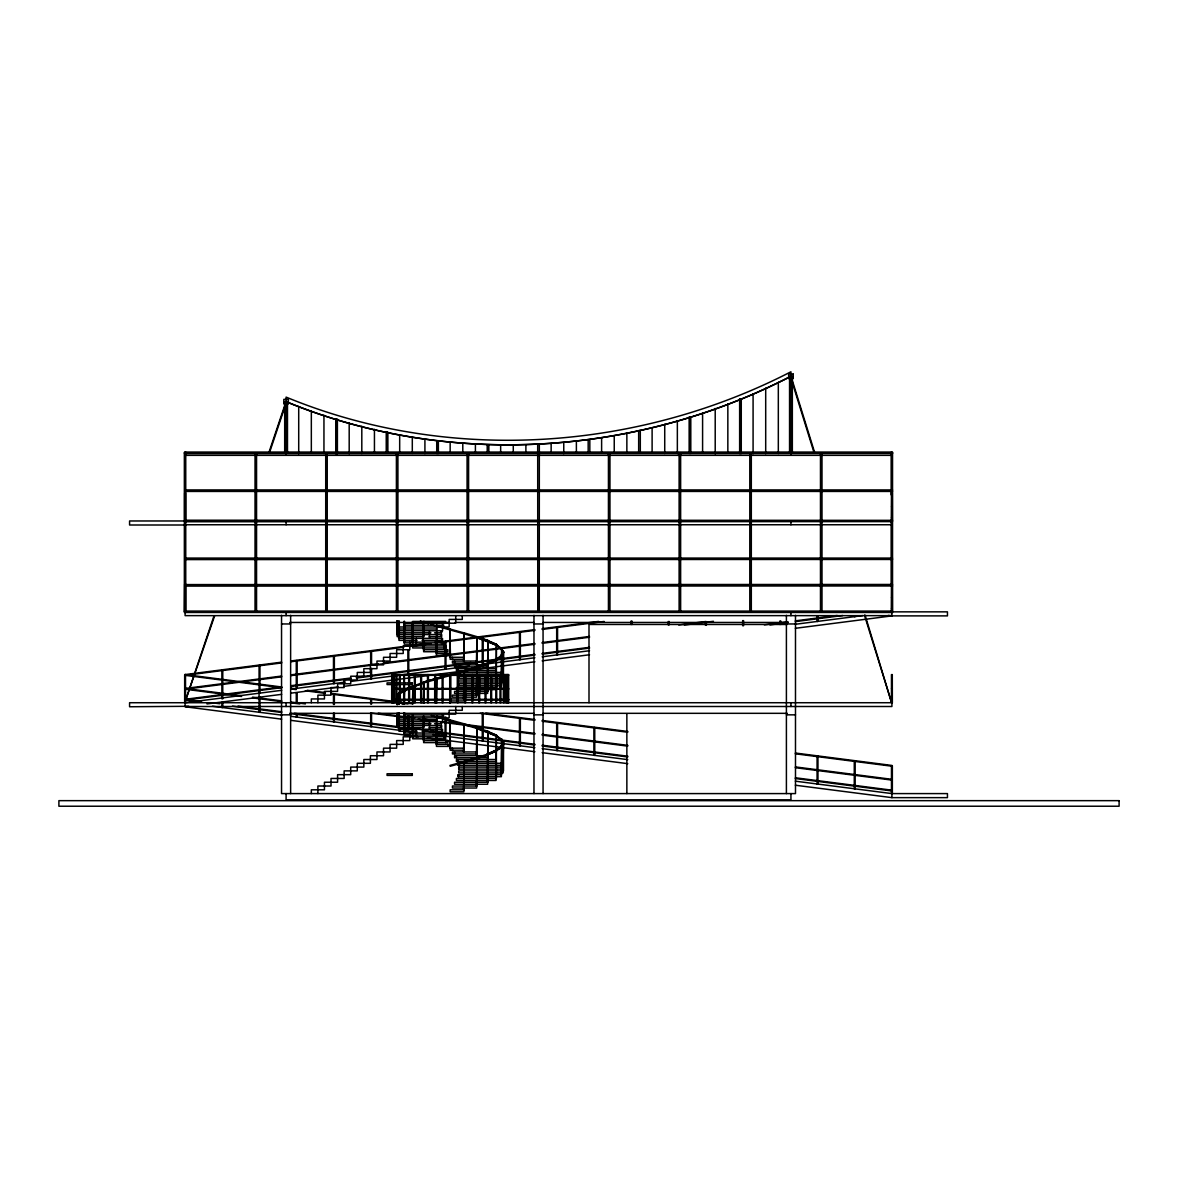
<?xml version="1.0" encoding="UTF-8"?>
<svg xmlns="http://www.w3.org/2000/svg" width="1178" height="1178" viewBox="0 0 1178 1178"><rect width="100%" height="100%" fill="white"/><g stroke="black" fill="none" stroke-linecap="round" stroke-linejoin="round"><path stroke-width="1.5" d="M398.532 694.313L413.095 686.745L424.021 682.96L423.83 682.106L403.833 689.675L398.503 693.459L396.736 698.098L398.503 701.882L398.532 701.028M503.595 652.656L503.624 651.817L502.756 652.656L503.624 652.656L501.784 648.872L495.702 644.233L500.915 648.872L502.726 652.656L500.944 656.455L495.702 660.24L500.915 655.601L502.726 651.817L500.944 648.018L503.624 651.817L501.828 656.455L495.702 660.24M496.527 644.233L495.614 645.088L495.791 644.233L487.368 640.449L476.486 636.665L476.398 637.519L487.825 641.303L488.016 640.449L476.486 636.665L476.31 637.519L496.35 645.088L501.725 648.872L495.702 644.233M502.726 652.656L502.756 651.817M503.595 743.539L503.624 742.685L502.756 743.539L503.624 743.539L501.784 739.755L495.702 735.116L500.915 739.755L502.726 743.539L500.944 747.323L495.702 751.108L500.915 746.469L502.726 742.685L500.944 738.9L503.624 742.685L501.828 747.323L495.702 751.108M476.84 728.387L487.825 732.171L488.016 731.332L476.486 727.533L476.31 728.387L496.35 735.97L501.725 739.755L495.702 735.116M502.726 743.539L502.756 742.685M398.503 701.882L398.591 701.028M500.915 648.872L501.003 648.018M501.725 648.872L501.828 648.018M496.35 735.97L496.498 735.116L487.368 731.332L487.221 732.171L495.644 735.97L496.527 735.116M500.915 739.755L501.003 738.9M501.725 739.755L501.828 738.9M495.644 645.088L487.221 641.303L487.368 640.449L496.498 644.233L496.35 645.088M487.928 641.303L488.075 640.449M487.928 732.171L488.075 731.332M495.644 735.97L495.791 735.116L487.368 731.332L487.28 732.171M420.163 621.292L423.3 622.367L424.021 621.513L423.83 622.367L420.693 621.292M476.84 637.519L477.031 636.665M487.28 641.303L487.471 640.449M423.388 622.367L423.594 621.513M436.169 626.151L436.714 625.312M436.169 717.034L436.714 716.18M463.823 632.88L463.602 633.735L476.737 637.519L476.943 636.665L464.161 632.88L463.602 633.735L463.941 632.88L436.611 625.312L436.39 626.151L463.823 633.735L464.058 632.88M463.823 723.748L476.943 727.533L476.737 728.387L463.602 724.603L464.161 723.748L463.602 724.603L443.134 718.919M463.705 724.603L463.941 723.748L436.611 716.18L436.39 717.034L463.823 724.603L464.058 723.748M214.013 615.814L184.828 702.618L214.587 616.006M268.878 452.588L285.798 402.228M269.453 452.779L285.783 404.157M396.706 697.243L398.503 693.459L404.614 689.675L398.591 694.313L398.503 693.459M398.179 695.992L399.327 693.459M398.782 700.63L397.575 698.098L398.812 695.58M501.828 656.455L500.915 655.601L501.828 656.455L503.595 651.817M501.828 747.323L500.915 746.469L501.828 747.323L503.595 742.685M424.021 682.96L423.3 682.106L488.016 664.024L487.825 663.17L476.31 666.954L476.486 667.808L487.471 664.024L487.221 663.17L496.35 659.385L501.725 655.601M463.823 762.475L476.943 758.676L476.737 757.837L463.941 761.621L464.161 762.475L463.602 761.621L488.016 754.892L487.825 754.038L476.31 757.837L476.486 758.676L487.471 754.892L487.221 754.038L496.35 750.253L501.725 746.469M286.092 401.654C447.228 468.137 634.883 456.166 789.363 377.078C634.898 456.18 447.228 468.152 286.092 401.654L286.092 397.104C447.773 463.867 636.135 451.483 790.939 371.777L790.939 376.327M405.939 689.042L411.549 686.524M463.823 671.593L476.943 667.808L476.737 666.954L463.941 670.738L464.161 671.593L463.602 670.738L464.058 671.593L423.594 682.96L403.98 690.529L403.833 689.675L404.672 690.529M495.644 659.385L487.221 663.17L487.471 664.024L496.498 660.24L495.614 659.385L495.791 660.24L487.368 664.024M495.644 750.253L487.221 754.038L487.471 754.892L496.498 751.108L495.614 750.253L495.791 751.108L487.368 754.892M436.508 678.322L436.714 679.161L436.508 678.322L423.727 682.106L423.933 682.96M436.39 678.322L463.823 670.738M463.823 761.621L449.996 765.405L450.217 766.26L464.058 762.475L463.705 761.621M281.616 662.169L185.064 674.582L185.167 675.333L281.704 662.919M290.716 660.991L425.523 643.659M434.638 642.496L534.827 629.612M542.116 628.669L598.586 621.41M290.819 661.741L403.759 647.223M409.222 646.516L431.089 643.718M440.189 642.54L534.915 630.363M542.204 629.42L604.137 621.454M281.616 676.054L185.064 688.467L185.167 689.218L281.704 676.805M290.716 674.876L378.167 663.641M383.63 662.934L534.827 643.497M542.116 642.555L589.471 636.473M678.734 624.988L706.064 621.483M290.819 675.627L534.915 644.248M542.204 643.306L589.574 637.224M684.3 625.032L713.441 621.292M281.616 686.907L185.064 699.32L185.167 700.071L281.704 687.657M290.716 685.729L350.838 677.998M356.301 677.306L471.067 662.551M476.53 661.845L534.827 654.35M542.116 653.407L589.471 647.326M764.345 624.841L788.038 621.793M795.312 620.85L837.219 615.476M290.819 686.479L350.926 678.749M356.404 678.057L454.767 665.408M458.404 664.937L534.915 655.101M542.204 654.158L589.574 648.077M769.911 624.885L788.126 622.544M795.415 621.601L842.785 615.52M281.66 690.308L185.108 702.721L185.108 706.756L281.66 719.169M290.775 689.13L345.419 682.106M350.882 681.414L390.963 676.26M394.601 675.789L469.286 666.188M478.401 665.01L534.871 657.751M542.16 656.809L589.515 650.727M795.371 624.266L862.767 615.593M188.76 706.285L129.58 706.756L129.58 702.721L892.35 702.721L892.291 674.582L891.54 674.582L892.291 675.333M206.975 703.943L281.66 694.343M290.775 693.179L338.13 687.083M343.593 686.391L390.963 680.295M394.601 679.824L534.871 661.786M542.16 660.858L589.515 654.762M795.371 628.301L891.908 615.888L947.451 615.888L947.451 611.853L184.357 611.853L184.357 452.823L892.674 452.823M892.541 453.442L185.108 453.574L185.108 452.057L891.908 452.057L891.908 615.888L888.271 615.417M185.108 455.341L891.908 455.341M891.908 489.93L185.108 489.93L185.108 491.432L891.908 491.432M892.541 490.048L891.29 490.048L891.29 491.314L892.541 491.314M892.35 493.199L891.466 493.199L891.29 521.604M892.291 493.582L891.54 492.831L892.291 492.831L892.35 520.971L129.58 520.971L129.58 525.005L185.108 525.005M892.291 506.717L891.54 506.717L892.291 507.468M892.291 517.569L891.54 517.569L892.291 518.32M892.541 520.337L185.108 520.22L185.108 521.736L892.541 521.604M185.108 524.755L891.908 524.755M891.908 558.077L185.108 558.077L185.108 559.594L892.541 559.462M892.541 558.21L891.29 558.21L891.29 559.462M892.35 584.082L891.466 584.082L891.29 612.472M892.291 584.465L185.108 584.582L185.108 586.099L892.541 585.967M891.29 584.715L892.541 584.715M892.291 597.585L891.54 597.585L892.291 598.336M892.291 608.437L891.54 608.437L892.291 609.203M891.908 611.087L185.108 611.087L185.108 615.638L891.908 615.638M184.49 611.22L185.741 611.22M891.29 611.22L892.541 611.22M854.271 616.624L855.154 616.624M412.683 621.439L445.74 621.439M289.759 622.455L449.481 622.455M454.988 622.455L533.928 622.455M543.102 622.455L787.272 622.455M281.542 623.957L290.627 623.957M533.973 623.957L543.058 623.957M786.403 623.957L795.489 623.957M787.272 624.473L589 624.473L589 702.721M443.915 625.223L404.26 625.223L404.26 623.206L455.724 623.206L455.724 615.638M436.758 625.724L436.125 653.495L450.158 653.495L450.158 655.513L436.449 655.513L436.449 653.495M437.053 629.008L398.959 629.008L398.959 626.99L449.157 626.99L449.157 619.422L462.277 619.422L462.277 615.638M430.957 632.792L397.148 632.792L397.148 630.775L442.589 630.775L442.589 623.206M434.52 632.792L441.632 632.792L441.632 630.775M423.844 636.591L397.148 636.591L397.148 634.559M429.19 636.591L441.632 636.591L441.632 634.559L396.839 634.559L396.839 620.688M417.012 640.376L398.959 640.376L398.959 638.358M422.077 640.376L442.516 640.376L442.516 638.358L398.65 638.358L398.65 620.997M410.989 644.16L404.26 644.16L404.26 642.143M414.523 644.16L443.915 644.16L443.915 642.143L403.936 642.143L403.936 621.307M476.31 666.954L477.031 667.808M457.815 674.449L501.372 674.449L501.372 672.432L457.815 672.432L457.712 675.333M185.55 674.95L184.666 674.95L184.666 702.721M391.67 674.95L393.04 674.95M393.643 674.95L394.527 674.95M396.088 674.95L396.971 674.95M400.329 674.95L399.445 674.95L399.283 704.297M403.656 674.95L404.54 674.95M490.77 674.95L491.653 674.95M495.791 674.95L496.674 674.95L496.674 702.721M503.359 674.95L504.243 674.95L504.243 702.721M505.804 674.95L506.687 674.95M507.291 674.95L508.66 674.95L508.66 702.721M892.35 674.95L891.466 674.95L891.466 702.721M185.491 675.333L184.74 674.582L185.491 674.582L185.55 702.721M391.729 675.333L508.601 675.333L508.601 674.582L391.729 674.582L391.67 702.721M221.876 679.735L222.76 679.735M503.492 680L458.698 680L458.698 682.018L503.168 682.018L503.168 680M423.83 682.106L423.594 682.96M259.072 684.521L259.955 684.521M412.256 685.89L412.506 686.745M185.491 688.453L184.74 688.453L185.491 689.218M391.729 688.453L508.601 688.453L508.601 689.218L391.729 689.218M892.291 688.453L891.54 688.453L892.291 689.218M404.569 690.102L403.936 703.988M259.072 693.15L259.955 693.15L259.955 665.393L259.072 665.393L259.072 712.292L259.955 712.292L259.955 696.669M399.283 693.886L398.65 704.297M221.876 697.936L222.76 697.936M396.706 698.098L397.604 698.098M185.491 699.32L184.74 699.32L185.491 700.071M391.729 699.32L450.187 699.32M892.291 699.32L891.54 699.32L892.291 700.071M391.729 700.071L450.187 700.071M407.868 703.649L408.751 703.649M185.108 706.505L891.908 706.505L891.908 702.721M289.759 713.323L533.928 713.323M543.102 713.323L787.272 713.323M281.542 714.84L290.627 714.84M533.973 714.84L543.058 714.84M786.403 714.84L795.489 714.84M443.915 716.106L404.26 716.106L404.26 714.074L455.724 714.074L455.724 706.505M436.758 716.607L436.125 744.378L450.158 744.378L450.158 746.396L436.449 746.396L436.449 744.378M437.053 719.891L398.959 719.891L398.959 717.873L449.157 717.873L449.157 710.29L462.277 710.29L462.277 706.505M430.957 723.675L397.148 723.675L397.148 721.658L442.589 721.658L442.589 714.074M434.52 723.675L441.632 723.675L441.632 721.658M423.844 727.459L397.148 727.459L397.148 725.442M429.19 727.459L441.632 727.459L441.632 725.442L396.839 725.442L396.839 713.294M417.012 731.244L398.959 731.244L398.959 729.226M422.077 731.244L442.516 731.244L442.516 729.226L398.65 729.226L398.65 712.97M410.989 735.028L404.26 735.028L404.26 733.01M414.523 735.028L443.915 735.028L443.915 733.01L403.936 733.01L403.936 712.661M795.371 785.225L891.908 797.639L947.451 797.639L947.451 793.589L891.466 793.589L891.466 765.833L892.35 765.833L892.35 793.589M281.704 686.995L185.167 674.582L185.064 675.333L281.616 687.746M290.819 688.158L296.282 688.865M307.208 690.264L325.422 692.62M330.9 693.312L391.008 701.043M394.659 701.514L412.874 703.855M485.734 713.22L534.915 719.552M542.204 720.48L627.83 731.494M795.415 753.036L891.967 765.45L891.864 766.201L795.312 753.787M290.716 688.909L296.193 689.616M305.293 690.794L325.334 693.371M330.797 694.063L390.919 701.793M394.556 702.265L398.193 702.736M401.845 703.207L407.308 703.899M480.168 713.279L534.827 720.303M542.116 721.231L627.727 732.245M241.637 695.727L185.167 688.467L185.064 689.218L241.534 696.478M252.563 697.126L281.704 700.881M290.819 702.044L305.397 703.914M378.256 713.294L414.685 717.976M423.8 719.14L436.552 720.789M442.015 721.481L534.915 733.438M542.204 734.365L627.83 745.379M795.415 766.922L891.967 779.335L891.864 780.086L795.312 767.673M252.46 697.877L281.616 701.632M290.716 702.795L299.83 703.973M372.69 713.338L409.134 718.02M418.234 719.198L436.449 721.54M441.912 722.232L534.827 734.188M542.116 735.116L627.727 746.13M201.556 701.425L185.167 699.32L185.064 700.071L195.99 701.47M216.134 703.295L219.771 703.767M237.985 706.108L281.704 711.733M294.456 713.367L398.297 726.723M403.759 727.415L421.974 729.771M431.089 730.934L534.915 744.29M542.204 745.218L627.83 756.232M795.415 777.774L891.967 790.188L891.864 790.939L795.312 778.525M232.434 706.152L281.616 712.484M290.716 713.647L416.408 729.815M425.523 730.978L534.827 745.041M542.116 745.968L627.727 756.983M212.438 706.24L281.66 715.134M290.775 716.312L400.064 730.36M405.541 731.067L416.467 732.466M432.856 734.571L534.871 747.691M542.16 748.634L627.771 759.633M795.371 781.176L891.908 793.589L891.908 797.639M290.775 720.347L418.278 736.736M427.393 737.914L534.871 751.726M542.16 752.668L627.771 763.668M431.928 623.884L423.933 621.513L423.727 622.367L428.512 623.795M426.789 622.47L431.59 623.884M431.369 624.738L436.508 626.151M431.369 715.606L436.508 717.034M399.416 701.028L403.391 703.87M399.916 701.985L402.567 703.87M399.327 701.882L401.978 703.781M792.323 380.494L814.572 452.278M865.064 615.093L891.628 702.81L864.475 615.269M792.279 382.438L813.998 452.455M449.996 674.523L450.335 675.377M436.272 678.322L436.611 679.161M476.84 757.837L477.031 758.676M412.86 685.89L413.036 686.745M487.928 663.17L488.075 664.024M487.928 754.038L488.075 754.892M500.915 655.601L501.003 656.455M496.439 659.385L496.527 660.24M500.915 746.469L501.003 747.323M496.439 750.253L496.527 751.108M403.804 689.675L403.892 690.529M892.35 611.853L892.291 583.699L891.54 584.465M891.29 453.442L891.29 452.19L892.541 452.19L892.541 612.472L184.49 612.472L184.666 584.082L185.55 584.082L185.55 611.853M891.157 452.823L891.157 494.863M891.157 520.455L891.157 584.435M821.994 452.823L821.994 611.853M820.477 452.823L820.477 611.853M817.959 616.212L817.959 621.41L817.076 621.41L817.076 616.212M795.489 615.314L795.489 793.589L281.542 793.589L281.542 615.314M792.338 453.221L792.338 376.327L789.555 376.327L789.555 453.221M791.763 376.327L791.763 453.221M790.939 452.823L790.939 455.341M790.939 520.971L790.939 524.755M790.939 611.853L790.939 615.638M790.939 702.721L790.939 706.505M790.939 793.589L790.939 799.906L286.092 799.906L286.092 793.589M790.129 376.327L790.129 453.221M786.403 615.314L786.403 793.589M780.749 620.983L780.749 624.458M779.865 620.983L779.865 624.458M778.319 382.379L778.319 453.501M765.7 388.151L765.7 453.648M753.081 393.643L753.081 453.663M751.314 452.823L751.314 611.853M749.797 452.823L749.797 611.853M743.554 620.57L743.554 625.768M742.67 620.57L742.67 625.768M741.271 453.53L741.271 398.856L739.637 398.856L739.637 453.53M740.461 398.856L740.461 453.53M727.842 403.789L727.842 453.221M715.208 408.442L715.208 453.824M706.358 621.881L706.358 625.356M705.475 621.881L705.475 625.356M702.589 412.83L702.589 453.147M690.794 453.442L690.794 416.938L689.145 416.938L689.145 453.442M689.969 416.938L689.969 453.442M680.634 452.823L680.634 611.853M679.117 452.823L679.117 611.853M677.35 420.752L677.35 453.559M669.163 621.454L669.163 624.929M668.279 621.454L668.279 624.929M664.731 424.301L664.731 453.486M652.111 427.585L652.111 453.221M640.302 452.264L640.302 430.574L638.667 430.574L638.667 452.264M631.953 621.027L631.953 624.502M631.069 621.027L631.069 624.502M626.858 433.283L626.858 453.383M626.858 713.632L626.858 793.589M614.239 435.727L614.239 452.043M609.954 452.823L609.954 611.853M608.437 452.823L608.437 611.853M601.619 437.892L601.619 452.337M589.825 452.396L589.825 439.762L588.175 439.762L588.175 452.396M576.381 441.367L576.381 452.234M563.761 442.707L563.761 453.618M551.142 443.753L551.142 452.941M543.058 615.314L543.058 793.589M539.274 611.853L539.333 444.518L537.698 444.518L537.757 611.853M533.973 615.314L533.973 793.589M525.889 445.019L525.889 452.249M513.269 445.24L513.269 452.44M508.101 674.582L508.174 702.721M507.851 674.582L507.777 702.721M507.35 674.582L507.291 702.721M506.599 674.582L506.687 702.721M505.892 674.582L505.804 702.721M504.169 674.582L504.14 675.333M504.169 688.453L504.14 689.218M504.169 699.32L504.169 700.071M503.359 702.721L503.492 652.229L502.859 680M503.168 770.883L503.168 772.901L458.698 772.901L458.698 770.883L503.492 770.883L503.492 743.112L502.859 770.883M501.372 680L501.372 682.018M501.372 683.785L501.372 685.802L457.815 685.802L457.815 683.785L501.681 683.785L501.681 648.445L501.048 683.785M501.372 770.883L501.372 772.901M501.372 774.668L501.372 776.685L457.815 776.685L457.815 774.668L501.681 774.668L501.681 739.328L501.048 774.668M500.886 702.721L500.886 674.95L500.002 674.95L500.002 702.721M500.65 445.166L500.65 452.396M500.753 674.582L500.783 675.333M500.783 688.453L500.753 689.218M500.753 699.32L500.783 700.071M500.135 674.582L500.105 675.333M500.135 688.453L500.135 689.218M500.135 699.32L500.105 700.071M496.512 674.582L496.542 675.333M496.542 688.453L496.512 689.218M496.542 699.32L496.512 700.071M495.909 674.582L495.938 675.333M496.071 683.785L496.071 685.802M496.071 687.569L496.071 689.601L456.416 689.601L456.416 687.569L496.394 687.569L496.394 644.66L495.791 702.721M495.909 699.32L495.938 700.071M496.071 774.668L496.071 776.685M496.071 778.452L496.071 780.469L456.416 780.469L456.416 778.452L496.394 778.452L496.394 735.543L495.761 778.452M491.653 702.721L491.506 674.582L491.462 675.333M491.462 688.453L491.462 689.218M491.462 699.32L491.462 700.071M490.931 674.582L490.77 702.721M488.855 452.087L488.855 444.828L487.206 444.828L487.206 452.087M488.031 444.828L488.031 452.087M487.648 668.648L487.648 670.665M487.648 687.569L487.648 689.601M487.648 691.368L487.648 693.386L454.575 693.386L454.575 691.368L487.957 691.368L487.957 640.876L487.339 691.368M487.648 759.515L487.648 761.533M487.648 778.452L487.648 780.469M487.648 782.236L487.648 784.254L454.575 784.254L454.575 782.236L487.957 782.236L487.957 731.744L487.339 782.236M485.954 702.721L485.954 674.95L485.071 674.95L485.071 702.721M485.763 674.582L485.719 675.333M485.719 688.453L485.763 689.218M485.719 699.32L485.763 700.071M485.262 674.582L485.292 675.333M485.262 688.453L485.292 689.218M485.292 699.32L485.262 700.071M483.157 713.22L483.157 740.991L482.273 740.991L482.273 713.22M479.637 702.721L479.637 674.95L478.754 674.95L478.754 702.721M479.358 674.582L479.402 675.333M479.402 688.453L479.358 689.218M479.402 699.32L479.358 700.071M478.99 674.582L479.019 675.333M478.99 688.453L479.019 689.218M478.99 699.32L479.019 700.071M476.987 664.863L476.987 637.092L476.354 664.863M476.987 755.731L476.987 727.96L476.354 755.731M476.663 691.368L476.663 693.386M476.663 695.153L476.663 697.17L452.455 697.17L452.455 695.153L476.987 695.153L476.987 667.381L476.354 695.153M476.663 782.236L476.663 784.254M476.663 786.02L476.663 788.038L452.455 788.038L452.455 786.02L476.987 786.02L476.987 758.249L476.354 786.02M475.411 444.224L475.411 453.353M472.82 702.721L472.82 674.95L471.936 674.95L471.936 702.721M472.511 674.582L472.555 675.333M472.555 688.453L472.511 689.218M472.511 699.32L472.555 700.071M472.216 674.582L472.26 675.333M472.26 688.453L472.216 689.218M472.26 699.32L472.216 700.071M468.594 452.823L468.594 611.853M467.077 452.823L467.077 611.853M465.634 702.721L465.634 674.95L464.75 674.95L464.75 702.721M465.31 674.582L465.266 675.333M465.266 688.453L465.31 689.218M465.31 699.32L465.266 700.071M465.074 674.582L465.119 675.333M465.074 688.453L465.119 689.218M464.206 661.064L464.206 633.308L463.572 661.064M464.206 751.947L464.206 724.175L463.572 751.947M463.882 695.153L463.882 697.17M463.882 698.937L463.882 700.954L450.158 700.954L450.158 698.937L464.206 698.937L464.206 671.165L463.572 698.937M463.882 786.02L463.882 788.038M463.882 789.805L463.882 791.822L450.158 791.822L450.158 789.805L464.206 789.805L464.206 762.048L463.572 789.805M462.792 443.326L462.792 452.352M458.993 676.216L458.993 678.234M458.993 767.084L458.993 769.116M458.698 672.432L458.698 674.449M458.698 683.785L458.698 685.802M458.698 763.3L458.698 765.317M458.698 774.668L458.698 776.685M458.183 702.721L458.183 674.95L457.3 674.95L457.3 702.721M457.815 668.648L457.815 670.665M457.815 687.569L457.815 689.601M457.815 759.515L457.815 761.533M456.416 664.863L456.416 666.881M456.416 755.731L456.416 757.749M454.575 661.064L454.575 663.096M454.575 751.947L454.575 753.964M452.455 657.28L452.455 659.297M452.455 748.163L452.455 750.18M450.6 702.721L450.6 674.95L449.716 674.95L449.716 702.721M450.482 657.28L449.849 629.523L449.849 657.28L463.882 657.28L463.882 659.297L450.158 659.297L450.158 657.28M450.482 674.95L450.482 702.721M450.482 748.163L449.849 720.391L449.849 748.163L463.882 748.163L463.882 750.18L450.158 750.18L450.158 748.163M450.158 442.148L450.158 453.147M450.143 674.582L450.187 675.333M450.187 688.453L450.187 689.218M449.849 674.95L449.849 702.721M447.876 653.495L447.876 655.513M447.876 744.378L447.876 746.396M445.961 717.107L445.961 736.206L445.078 736.206L445.078 717.107M445.74 649.711L445.74 651.729M445.74 740.579L445.74 742.611M443.915 645.927L443.915 647.944M443.915 736.795L443.915 738.812M443.031 702.721L443.031 674.95L442.148 674.95L442.148 702.721M442.663 675.333L442.663 674.582L442.56 675.333M442.663 689.218L442.663 688.453L442.516 689.218M442.516 642.143L442.516 644.16M442.516 733.01L442.516 735.028M441.632 638.358L441.632 640.376M441.632 729.226L441.632 731.244M441.323 630.775L441.323 632.792M441.323 634.559L441.323 636.591M441.323 721.658L441.323 723.675M441.323 725.442L441.323 727.459M438.363 453.471L438.363 440.705L436.729 440.705L436.729 453.471M437.539 440.705L437.539 453.471M436.758 632.674L436.758 653.495M436.758 703.03L436.758 678.734L436.125 703.03M436.758 723.542L436.758 744.378M436.449 649.711L436.449 651.729M436.449 740.579L436.449 742.611M435.58 702.721L435.58 674.95L434.697 674.95L434.697 702.721M435.256 674.582L435.256 675.333M435.212 688.453L435.256 689.218M435.256 699.32L435.065 700.071M435.021 674.582L435.021 675.333M435.021 688.453L435.021 689.218M435.021 699.32L435.021 700.071M429.469 630.775L429.469 638.358M429.469 721.658L429.469 729.226M428.394 702.721L428.394 674.95L427.511 674.95L427.511 702.721M428.115 674.582L428.07 675.333M428.07 688.453L428.07 689.218M428.115 699.32L428.07 700.071M427.776 674.582L427.776 675.333M427.82 688.453L427.82 689.218M427.776 699.32L427.776 700.071M424.919 438.982L424.919 453.559M423.977 635.826L423.344 621.94L423.344 649.711L447.876 649.711L447.876 651.729L423.653 651.729L423.653 649.711M423.977 641.038L423.977 649.711M423.977 703.354L423.977 682.533L423.344 703.354M423.977 716.283L423.977 726.708M423.977 730.169L423.977 740.579M423.653 740.579L423.653 742.611L447.876 742.611L447.876 740.579L423.344 740.579L423.344 716.283M422.902 634.559L422.902 642.143M422.902 725.442L422.902 733.01M421.577 702.721L421.577 674.95L420.693 674.95L420.693 702.721M421.341 674.582L421.341 675.333M421.297 688.453L421.297 689.218M421.297 699.32L421.341 700.071M420.973 674.582L420.929 675.333M420.973 688.453L420.929 689.218M420.929 699.32L420.973 700.071M416.335 638.358L416.335 645.927M416.335 729.226L416.335 736.795M415.26 702.721L415.26 674.95L414.376 674.95L414.376 702.721M415.024 674.582L415.024 675.333M415.068 688.453L415.068 689.218M415.068 699.32L415.024 700.071M414.612 674.582L414.568 675.333M414.612 688.453L414.568 689.218M414.612 699.32L414.568 700.071M412.992 621.631L412.992 645.927M412.992 703.664L412.992 686.318L412.359 703.664M412.992 715.974L412.992 736.795M412.683 623.206L412.683 625.223M412.683 645.927L412.683 647.944L445.74 647.944L445.74 645.927L403.215 645.927L403.215 653.495L390.08 653.495L390.08 661.064L376.96 661.064L376.96 668.648L363.84 668.648L363.84 676.216L350.705 676.216L350.705 683.785L337.585 683.785L337.585 691.368L324.451 691.368L324.451 698.937L311.331 698.937L311.331 702.721M412.683 714.074L412.683 716.106M412.683 736.795L412.683 738.812L445.74 738.812L445.74 736.795L403.215 736.795L403.215 744.378L390.08 744.378L390.08 751.947L376.96 751.947L376.96 759.515L363.84 759.515L363.84 767.084L350.705 767.084L350.705 774.668L337.585 774.668L337.585 782.236L324.451 782.236L324.451 789.805L311.331 789.805L311.331 793.589M412.3 436.964L412.3 453.412M412.359 621.631L412.359 645.927M412.359 715.974L412.359 736.795M409.782 642.143L409.782 649.711L396.647 649.711L396.647 657.28L383.527 657.28L383.527 664.863L370.393 664.863L370.393 672.432L357.273 672.432L357.273 680L344.138 680L344.138 687.569L331.018 687.569L331.018 695.153L317.898 695.153L317.898 702.721M409.782 733.01L409.782 740.579L396.647 740.579L396.647 748.163L383.527 748.163L383.527 755.731L370.393 755.731L370.393 763.3L357.273 763.3L357.273 770.883L344.138 770.883L344.138 778.452L331.018 778.452L331.018 786.02L317.898 786.02L317.898 793.589M409.546 702.721L409.546 674.95L408.663 674.95L408.663 702.721M409.399 674.582L409.399 675.333M409.399 688.453L409.399 689.218M409.399 699.32L409.355 700.071M408.825 674.582L408.854 675.333M408.825 688.453L408.854 689.218M408.854 699.32L408.854 700.071M408.751 649.726L408.751 674.022L407.868 674.022L407.868 649.726M408.751 715.797L408.751 729.683M407.868 715.797L407.868 729.683M404.569 621.307L404.569 642.143M404.393 674.582L404.569 703.988M404.569 712.661L404.569 733.01M404.26 626.99L404.26 629.008M404.26 717.873L404.26 719.891M403.818 674.582L403.656 702.721M400.196 674.582L400.329 702.721M399.681 434.682L399.681 453.044M399.548 674.582L399.548 675.333M399.548 688.453L399.563 689.218M399.563 699.32L399.548 700.071M399.283 620.997L399.283 638.358M399.283 712.97L399.283 729.226M398.959 630.775L398.959 632.792M398.959 634.559L398.959 636.591M398.959 721.658L398.959 723.675M397.914 452.823L397.914 611.853M397.472 620.688L397.472 634.559M397.472 697.67L397.472 704.621M397.472 713.294L397.472 725.442M396.883 674.582L396.839 704.621M396.397 452.823L396.397 611.853M396.161 674.582L396.088 702.721M394.453 674.582L394.527 702.721M393.717 674.582L393.643 702.721M392.981 674.582L393.04 702.721M392.48 674.582L392.554 702.721M392.23 674.582L392.156 702.721M387.871 452.072L387.871 432.135L386.237 432.135L386.237 452.072M387.061 432.135L387.061 452.072M374.442 429.293L374.442 453.132M371.556 664.922L371.556 651.036L370.672 651.036L370.672 664.922M371.556 668.397L371.556 678.808L370.672 678.808L370.672 668.397M371.556 704.076L371.556 698.863L370.672 698.863L370.672 704.076M371.556 712.749L371.556 726.635L370.672 726.635L370.672 712.749M361.808 426.171L361.808 453.515M349.189 422.784L349.189 453.692M337.394 453.677L337.394 419.103L335.745 419.103L335.745 453.677M336.569 419.103L336.569 453.677M334.361 704.503L334.361 694.092L333.477 694.092L333.477 704.503M334.361 713.176L334.361 721.849L333.477 721.849L333.477 713.176M327.234 452.823L327.234 611.853M325.717 452.823L325.717 611.853M323.95 415.157L323.95 453.471M311.331 410.931L311.331 453.118M298.711 406.425L298.711 453.707M297.151 692.767L297.151 703.192M297.151 713.603L297.151 717.063L296.267 717.063L296.267 713.603M296.267 692.767L296.267 703.192M290.627 615.314L290.627 793.589M287.476 453.044L287.476 401.654L284.693 401.654L284.693 453.044M286.902 401.654L286.902 453.044M286.092 452.823L286.092 455.341M286.092 520.971L286.092 524.755M286.092 611.853L286.092 615.638M286.092 702.721L286.092 706.505M285.267 401.654L285.267 453.044M256.554 452.823L256.554 611.853M255.788 452.823L255.788 611.853M255.037 452.823L255.037 611.853M222.76 698.834L222.76 670.164L221.876 670.164L221.876 698.834M222.76 702.294L222.76 707.507L221.876 707.507L221.876 702.294M185.741 612.472L185.741 452.19L184.49 452.19L184.49 453.442M185.55 520.971L185.55 493.199L184.666 493.199L184.666 520.971M450.217 629.096L449.996 629.95L450.217 629.096M450.217 719.964L449.996 720.818L450.217 719.964M793.221 374.059L788.671 374.059L788.671 378.594L793.221 378.594L793.221 374.059M288.36 399.371L283.81 399.371L283.81 403.921L288.36 403.921L288.36 399.371M557.562 627.123L556.679 627.123L556.679 654.894L557.562 654.894L557.562 627.123M520.352 631.909L519.469 631.909L519.469 659.68L520.352 659.68L520.352 631.909M483.157 636.694L482.273 636.694L482.273 664.466L483.157 664.466L483.157 636.694M445.961 641.48L445.078 641.48L445.078 669.237L445.961 669.237L445.961 641.48M334.361 655.822L333.477 655.822L333.477 683.593L334.361 683.593L334.361 655.822M297.151 660.608L296.267 660.608L296.267 688.379L297.151 688.379L297.151 660.608M476.663 661.064L452.455 661.064L452.455 663.096L476.663 663.096L476.663 661.064M487.648 664.863L454.575 664.863L454.575 666.881L487.648 666.881L487.648 664.863M496.071 668.648L456.416 668.648L456.416 670.665L496.071 670.665L496.071 668.648M503.168 676.216L458.698 676.216L458.698 678.234L503.168 678.234L503.168 676.216M412.3 682.901L387.061 682.901L387.061 684.551L412.3 684.551L412.3 682.901M508.601 699.32L465.074 699.32L465.074 700.071L508.601 700.071L508.601 699.32M520.352 718.006L519.469 718.006L519.469 745.762L520.352 745.762L520.352 718.006M557.562 722.777L556.679 722.777L556.679 750.548L557.562 750.548L557.562 722.777M594.757 727.562L593.874 727.562L593.874 755.334L594.757 755.334L594.757 727.562M476.663 751.947L452.455 751.947L452.455 753.964L476.663 753.964L476.663 751.947M487.648 755.731L454.575 755.731L454.575 757.749L487.648 757.749L487.648 755.731M817.959 756.261L817.076 756.261L817.076 784.033L817.959 784.033L817.959 756.261M496.071 759.515L456.416 759.515L456.416 761.533L496.071 761.533L496.071 759.515M855.154 761.047L854.271 761.047L854.271 788.818L855.154 788.818L855.154 761.047M501.372 763.3L457.815 763.3L457.815 765.317L501.372 765.317L501.372 763.3M503.168 767.084L458.698 767.084L458.698 769.116L503.168 769.116L503.168 767.084M412.3 773.784L387.061 773.784L387.061 775.418L412.3 775.418L412.3 773.784M1119.1 800.657L58.9 800.657L58.9 806.223L1119.1 806.223L1119.1 800.657M442.663 700.071L442.663 699.32L442.604 700.071"/></g></svg>
